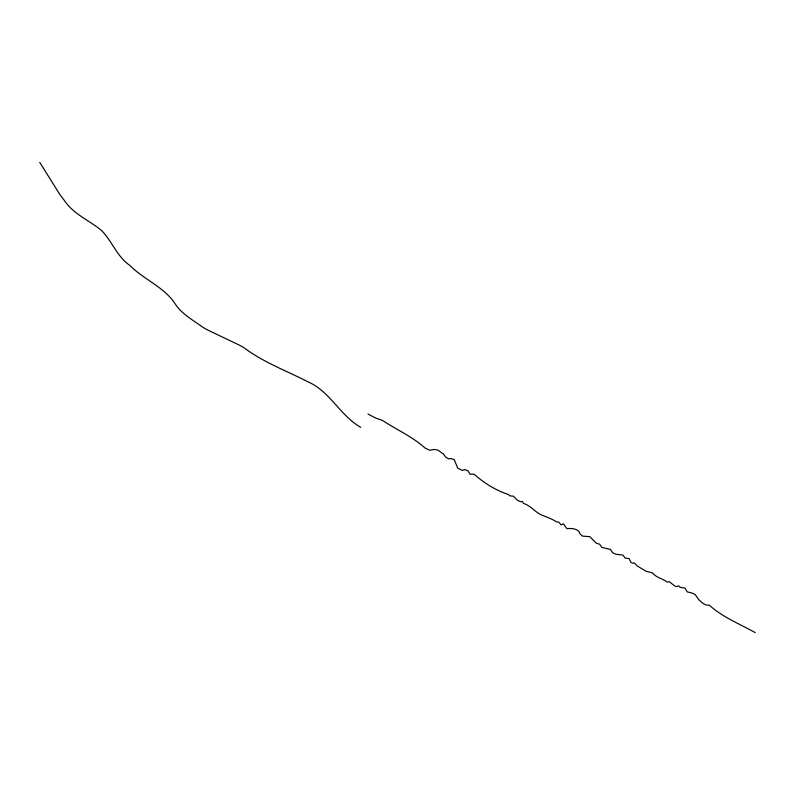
<?xml version="1.0" encoding="UTF-8"?>
<svg xmlns="http://www.w3.org/2000/svg" width="795" height="795" viewBox="0 0 795 795"><rect width="100%" height="100%" fill="white"/><g stroke="black" fill="none" stroke-linecap="round" stroke-linejoin="round"><path stroke-width="1.19" d="M755.25 632.631C739.946 624.045 722.446 617.168 709.369 605.204L705.801 604.935L702.8 603.246L698.755 599.629L695.257 594.69L692.236 593.08L687.208 591.868L685.071 588.151L679.914 587.207L678.632 585.845L676.485 586.561L674.846 586.074L669.281 581.682L667.224 582.149C662.692 578.551 656.233 577.766 652.536 572.937L645.828 571.168L636.944 565.792L634.45 562.94L632.462 563.208L630.942 562.413L628.954 558.438L625.307 558.209L622.942 555.109L615.817 554.214L612.697 552.764L610.431 549.434L601.914 547.407L599.589 544.197L596.27 543.174L589.781 536.645L582.467 536.088L579.813 533.614L578.939 531.418C575.62 528.347 571.148 528.218 566.924 528.675L563.466 523.855L561.111 524.879L558.637 522.017L556.758 521.967C552.008 518.867 546.195 516.909 541.027 514.792C534.647 511.612 530.384 505.491 523.448 503.394L522.434 501.526L520.437 501.685L517.326 500.174L513.481 496.209L509.814 495.841L508.522 494.53C496.04 490.545 483.837 482.933 474.078 474.138L470.153 474.237L468.007 470.769L464.707 469.597L462.352 470.441L457.682 468.116L454.253 459.57L450.864 458.556L448.768 458.854L445.727 457.155L443.441 453.995L437.667 450.01L434.04 449.463L429.727 450.248L425.007 448.002C412.287 436.554 396.556 429.717 382.405 420.366L375.697 418.081L367.966 414.026M360.711 427.362C340.002 415.497 330.024 391.259 307.784 381.739C286.289 370.669 263.453 362.401 243.956 347.693A40.257 12.7 30.4 0 0 238.599 344.762L207.227 329.796A34.652 11.368 31.2 0 1 202.556 327.043C193.106 320.156 182.065 314.174 175.427 304.306C164.724 287.243 143.746 279.562 129.823 265.421C116.964 256.586 112.055 241.024 101.372 230.341C89.03 220.215 73.249 214.094 64.206 200.231A128.502 46.021 33.2 0 1 59.665 194.189L39.75 162.369"/></g></svg>
